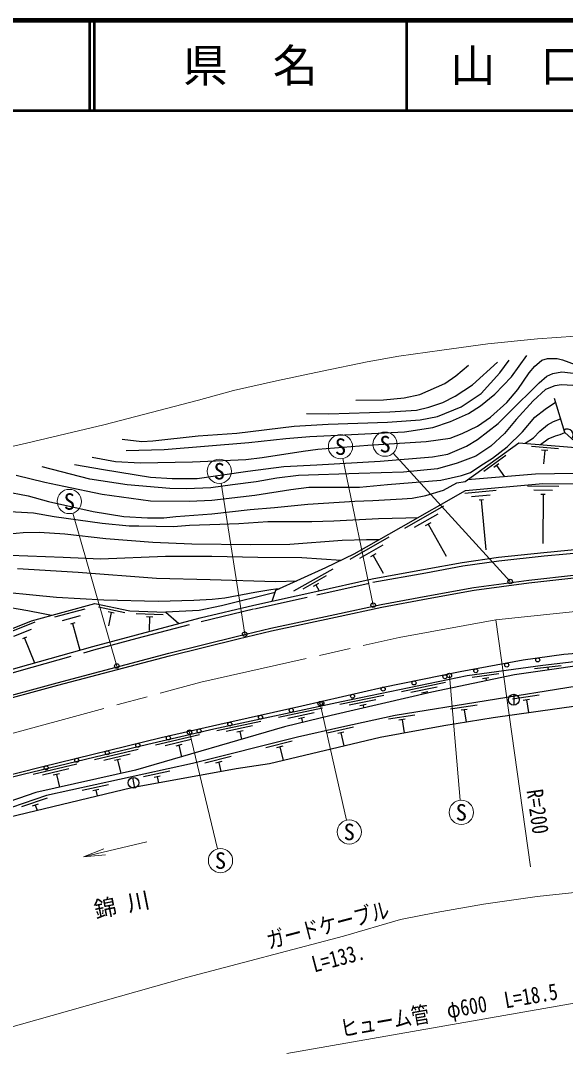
# Model space of a CAD drawing. Units: millimetres, scale not verified. Extents: x 40000 to 680000, y 20000 to 380000.
# Drawn here: x 290081 to 350672, y 265126 to 380000 of the extents above; entities that cross this region are included whole.
import ezdxf
from ezdxf.enums import TextEntityAlignment as Align

# ---------------------------------------------------------------- set-up
doc = ezdxf.new("R2010")
doc.units = ezdxf.units.MM
doc.header["$LTSCALE"] = 1000
doc.linetypes.add('CHAIN', pattern=[18.5, 12, -1.5, 3.5, -1.5])
doc.linetypes.add('DASHED', pattern=[7.5, 6, -1.5])
for name, color, linetype, lineweight in [('M-BGD', 7, 'Continuous', 25), ('M-BMK', 2, 'CHAIN', 13), ('M-BMK-HTXT', 7, 'Continuous', 13), ('M-STR-HTXT', 7, 'Continuous', 13), ('M-STR-STRC', 7, 'Continuous', 25), ('M-TTL', 2, 'Continuous', 140), ('M-TTL-LINE', 7, 'Continuous', 50)]:
    doc.layers.add(name, color=color, linetype=linetype, lineweight=lineweight)
doc.layers.add('M-TTL-TXT', color=7, linetype='Continuous')
doc.styles.add('ＭＳ ゴシック', font='')
doc.styles.get('ＭＳ ゴシック').set_extended_font_data('MS Gothic')

msp = doc.modelspace()

# ---------------------------------------------------------------- linework, layer by layer
at = {"layer": 'M-BGD'}
for p, q in [((349902, 332371), (346913, 332631)), ((348730, 332172), (348033, 332232)), ((348381, 332202), (348251, 330708)), ((344039, 331624), (341613, 329859)), ((343286, 330705), (342720, 330293)), ((343003, 330499), (343902, 329262)), ((342973, 327734), (339487, 327420)), ((349952, 328197), (346452, 328212)), ((349250, 327750), (347150, 327759)), ((342316, 327223), (340225, 327034)), ((341555, 326702), (341067, 326658)), ((341311, 326680), (341812, 321124)), ((348443, 327304), (347953, 327305)), ((348198, 327304), (348176, 321845)), ((337118, 325994), (332776, 323515)), ((336473, 325107), (333868, 323620)), ((335698, 324146), (335090, 323799)), ((335394, 323973), (337415, 320434)), ((331036, 322529), (326684, 320068)), ((330387, 321645), (327776, 320168)), ((329608, 320687), (328998, 320343)), ((329303, 320515), (330410, 318557)), ((324800, 318988), (320447, 316527)), ((324077, 318235), (321466, 316758)), ((323224, 317408), (322614, 317063)), ((322919, 317236), (323287, 316585)), ((301688, 314142), (298755, 314770)), ((297230, 314551), (293852, 313636)), ((296711, 313789), (294684, 313240)), ((300501, 314090), (299817, 314236)), ((300159, 314163), (299845, 312696)), ((305940, 313913), (302942, 314011)), ((304781, 313651), (304082, 313674)), ((304431, 313662), (304382, 312163)), ((291672, 313086), (288424, 311781)), ((296091, 312999), (295618, 312871)), ((295855, 312935), (296655, 309979)), ((291246, 312268), (289297, 311485)), ((290723, 311411), (290268, 311229)), ((290495, 311320), (291606, 308555)), ((350202, 308237), (347224, 307881)), ((348713, 308059), (348747, 307772)), ((343266, 307341), (340292, 306946)), ((342166, 306892), (341472, 306800)), ((341819, 306846), (341854, 306583)), ((337349, 306372), (332453, 305356)), ((336431, 305875), (333494, 305265)), ((330495, 304949), (325600, 303932)), ((329577, 304452), (326640, 303842)), ((335366, 305348), (334680, 305205)), ((335023, 305276), (335053, 305133)), ((347767, 304984), (344805, 304508)), ((344932, 305065), (344932, 303865)), ((346679, 304505), (345988, 304394)), ((346333, 304450), (346563, 303023)), ((323644, 303513), (318754, 302469)), ((328512, 303924), (327827, 303782)), ((328169, 303853), (328233, 303545)), ((340856, 303872), (337894, 303396)), ((339768, 303393), (339077, 303282)), ((339422, 303338), (339641, 301979)), ((322729, 303011), (319795, 302384)), ((321667, 302477), (320982, 302331)), ((321324, 302404), (321423, 301942)), ((333944, 302760), (330983, 302284)), ((332857, 302282), (332166, 302170)), ((332511, 302226), (332745, 300770)), ((316798, 302051), (311909, 301007)), ((315883, 301549), (312949, 300923)), ((314821, 301016), (314136, 300869)), ((327099, 301395), (324171, 300742)), ((309961, 300553), (305096, 299400)), ((309057, 300030), (306138, 299338)), ((314479, 300943), (314663, 300079)), ((320280, 299855), (317371, 299122)), ((326042, 300852), (325359, 300700)), ((325701, 300776), (326023, 299329)), ((303150, 298935), (298289, 297768)), ((308007, 299473), (307326, 299312)), ((307667, 299392), (307967, 298127)), ((319238, 299283), (318559, 299112)), ((318898, 299198), (319267, 297735)), ((302248, 298410), (299331, 297709)), ((301200, 297850), (300519, 297686)), ((300860, 297768), (301220, 296269)), ((313492, 298144), (310583, 297410)), ((312450, 297572), (311772, 297401)), ((296344, 297301), (291482, 296133)), ((295442, 296775), (292525, 296075)), ((306677, 296510), (303746, 295867)), ((312111, 297486), (312362, 296491)), ((294393, 296215), (293713, 296052)), ((294053, 296133), (294389, 294735)), ((302529, 295812), (302741, 294631)), ((305618, 295970), (304934, 295820)), ((305276, 295895), (305423, 295225)), ((299840, 295009), (296909, 294365)), ((298781, 294469), (298097, 294319)), ((298439, 294394), (298578, 293760)), ((293035, 293512), (290192, 292554)), ((292041, 292861), (291378, 292637)), ((291710, 292749), (291905, 292169))]:
    msp.add_line(p, q, dxfattribs=at)
for points in [[(298038, 331435), (300641, 330978), (303403, 330806), (309185, 330925), (315134, 331174), (316963, 331405), (321502, 332125), (323140, 332322), (328707, 332770), (335200, 333170), (337842, 333556), (339203, 334075), (340904, 334885), (342362, 335887), (344158, 337537), (345376, 338967), (346655, 340830), (347277, 341569), (347766, 341983), (348072, 342228), (348698, 342407), (349197, 342407), (349765, 342421), (350362, 342265), (353189, 341240)], [(301801, 332172), (306041, 332295), (315451, 333084), (319580, 333532), (322260, 333734), (326889, 333967), (332778, 334278), (335945, 334748), (337906, 335419), (339889, 336305), (341216, 337137), (342831, 338436), (344682, 340365), (346384, 342755)], [(301385, 333462), (303546, 333194), (304782, 333275), (309844, 333814), (314116, 334119), (320502, 334897), (324289, 335100), (330884, 335328), (334511, 335592), (336457, 335964), (339071, 337025), (341298, 338512), (343380, 340825), (344409, 342223)], [(321873, 336284), (324352, 336249), (331158, 336489), (334122, 336672), (335469, 337000), (337033, 337506), (338422, 338221), (340345, 339482), (343110, 342002)], [(327362, 337791), (330448, 337804), (332740, 338053), (334474, 338401), (337276, 339635), (338474, 340479), (339917, 341670)], [(296067, 330639), (299296, 330055), (304543, 329209), (306933, 329072), (309709, 329079), (315356, 329898), (319360, 330400), (323024, 330580), (330070, 331004), (335876, 331481), (337582, 331784), (339664, 332676), (340888, 333415), (343213, 335173), (345278, 337264), (346879, 338822), (347747, 339724), (348603, 340451), (349292, 340745), (350267, 340938), (351863, 340752)], [(352130, 339360), (350256, 339504), (349511, 339362), (348453, 338989), (347087, 337697), (345210, 335616), (343889, 334073), (342378, 332662), (340712, 331572), (338648, 330765), (336452, 330162), (332678, 329758), (327694, 329615), (320970, 329412), (318561, 329114), (316275, 328713), (313660, 328355), (311240, 328014), (308523, 327923), (306678, 327940), (301922, 328370), (297775, 328993), (292468, 330353)], [(352438, 332539), (350596, 334205), (349455, 337968)], [(289573, 329434), (292788, 328672), (294881, 328203), (299149, 327330), (304514, 326591), (308879, 326546), (311361, 326648), (316138, 327207), (320150, 327833), (322135, 328094), (327767, 328115), (330906, 328407), (336814, 328869), (339130, 329387), (340139, 329755), (341276, 330514), (342572, 331327), (344203, 332592), (345907, 334251), (347261, 335893), (348419, 336798), (349574, 337576)], [(346212, 332993), (347127, 333592), (347834, 334330), (348698, 335025), (349358, 335405), (350135, 335726)], [(347919, 332844), (348767, 333465), (349593, 333807), (350112, 333959), (350596, 334205)], [(318043, 315428), (318468, 316646), (324036, 319157), (327170, 320687), (332395, 323642), (339547, 327726), (348176, 328505), (353782, 328482), (369260, 330324)], [(288215, 327649), (290918, 327148), (293176, 326509), (298134, 325390), (301557, 324849), (304183, 324693), (306003, 324693), (307347, 324847), (311350, 325125), (315594, 325637), (318320, 325848), (322019, 326218), (327246, 326553), (329251, 326641), (332509, 326801), (333634, 326889), (335164, 327170), (337116, 327767), (338598, 328577), (339510, 328750), (339803, 328914)], [(288825, 325388), (291500, 325259), (293798, 324860), (299139, 324089), (302155, 323818), (303211, 323790), (307067, 323733), (308851, 323861), (312239, 323975), (314351, 324075), (317591, 324275), (322465, 324275), (324920, 324360), (329878, 324618), (332914, 324699), (334309, 324735)], [(287220, 322770), (290345, 323061), (292135, 323117), (294978, 322927), (299568, 322412), (304774, 321989), (309129, 321811), (315697, 321711), (320021, 321774), (325839, 322195), (328535, 322283), (329984, 322279)], [(232681, 293877), (247262, 296968), (257543, 299488), (268054, 301994), (280849, 305410), (289796, 308045), (298107, 310388), (302952, 311692), (310063, 313553), (316005, 314980), (322922, 316502), (329193, 317925), (335069, 318988), (339203, 319744), (343234, 320316), (348280, 320851), (353624, 321349)], [(288905, 320559), (294809, 320308), (298973, 320137), (306186, 320425), (311330, 320421), (316480, 320315), (321367, 320289), (325752, 319995)], [(252966, 295657), (267981, 299460), (278302, 302055), (294136, 306358), (306562, 309630), (314220, 311538), (317926, 312432), (325037, 313953), (330189, 315050), (335367, 316012), (340485, 316962), (346592, 317760), (351910, 318339), (357389, 318610), (369874, 319046), (380140, 319123), (390345, 318552), (400161, 317184), (401388, 316904), (402485, 317274)], [(253040, 295366), (268054, 299169), (278378, 301764), (294214, 306068), (306637, 309339), (314291, 311247), (317992, 312140), (325100, 313659), (330247, 314756), (335422, 315717), (340531, 316666), (346628, 317463), (351933, 318040), (357402, 318310), (369880, 318746), (380133, 318823), (390316, 318253), (400107, 316889), (401404, 316593), (402581, 316989)], [(289736, 319043), (296462, 318650), (305177, 317993), (311159, 317832), (318451, 317624), (320794, 317695)], [(285770, 316690), (294086, 315859), (299322, 315586), (305390, 315418), (309361, 315534), (311379, 315630), (312782, 315809), (316120, 316440), (317898, 316714), (318455, 316810), (318896, 316839)], [(318383, 316403), (312413, 314891), (309942, 314394), (306240, 314203)], [(281603, 305632), (282551, 307477), (286695, 311292), (288606, 312177), (291276, 313250), (298348, 315164), (302220, 314335), (306240, 314203), (307694, 312933)], [(287866, 314913), (290862, 314385), (292574, 314071), (293525, 313859)], [(275884, 292876), (285053, 295147), (292408, 296994), (305702, 300263), (312254, 301733), (321351, 303774), (330410, 305875), (338982, 307592), (345992, 308885), (350515, 309547), (355652, 309944), (361251, 310319), (368701, 310531), (375774, 310531), (383343, 310122), (388247, 309534), (394404, 308542), (406725, 307118)], [(275511, 292465), (290367, 296174), (304229, 299503), (311553, 301238), (325776, 304275), (339741, 307175), (348180, 308297), (357953, 309467)], [(357953, 309467), (356130, 308808), (345002, 307247), (335829, 305313), (324610, 302701), (319413, 301464), (302845, 296634), (291761, 294145), (287789, 292754), (287335, 292476), (286200, 292112), (285241, 292019), (279213, 290555), (275767, 290458), (275511, 292465)], [(352000, 305969), (331736, 302709), (325794, 301412), (320869, 300313), (309208, 297373), (292972, 293808), (287736, 292042)], [(287805, 291192), (302458, 294685), (314059, 296800), (317780, 297384), (330058, 300280), (337168, 301577), (342654, 302469), (352138, 303814), (356424, 303788)]]:
    msp.add_lwpolyline(points, dxfattribs=at)
msp.add_lwpolyline([(339803, 328914), (345497, 333055), (351370, 332545), (359881, 332503), (366243, 330910), (353742, 329667), (347349, 329555)], close=True, dxfattribs=at)
at = {"layer": 'M-BGD', "linetype": 'DASHED'}
msp.add_lwpolyline([(232764, 293486), (247351, 296578), (257637, 299099), (268152, 301607), (280958, 305025), (289907, 307660), (298213, 310003), (303055, 311306), (310161, 313165), (316094, 314590), (323010, 316112), (329273, 317533), (335141, 318594), (339267, 319349), (343283, 319919), (348320, 320453), (353624, 320947)], dxfattribs=at)
at = {"layer": 'M-BGD'}
for centre, radius in [((347602, 308893), 225), ((340709, 307681), 225), ((344150, 308316), 225), ((337272, 307020), 225), ((330408, 305643), 225), ((333840, 306332), 225), ((326999, 304853), 225), ((344932, 304465), 600), ((320178, 303280), 225), ((323589, 304062), 225), ((316763, 302514), 225), ((309933, 300982), 225), ((313348, 301748), 225), ((306517, 300215), 225), ((299716, 298559), 225), ((303115, 299395), 225), ((296318, 297724), 225), ((292919, 296888), 225), ((302635, 295221), 600)]:
    msp.add_circle(centre, radius, dxfattribs=at)
msp.add_arc((350894, 333915), 652, 319.24466, 124.77756, dxfattribs=at)
at = {"layer": 'M-BMK'}
msp.add_lwpolyline([(71903, 268637), (171200, 278514), (194138, 281026), (209677, 283062), (225934, 285854), (247178, 290144), (262659, 293593), (269042, 295354), (287743, 300332), (310140, 306431), (332169, 311386), (342935, 313360), (355536, 314645), (367005, 315060), (379596, 314876), (392597, 313689), (403919, 312087), (417667, 309364), (421754, 308250), (435468, 303983), (452678, 298043)], dxfattribs=at)
at = {"layer": 'M-BMK-HTXT'}
for q in [(304102, 288645), (299347, 287878), (299503, 287213)]:
    msp.add_line((297059, 286989), q, dxfattribs=at)
at = {"layer": 'M-STR-HTXT'}
for p, q in [((329298, 314976), (325931, 331293)), ((344532, 317619), (331528, 331891)), ((315006, 311750), (312391, 328545)), ((300778, 308213), (295875, 325214)), ((346805, 285886), (342935, 313360)), ((337771, 307150), (338983, 293275)), ((323405, 304022), (326337, 291074)), ((308870, 300847), (311994, 287879))]:
    msp.add_line(p, q, dxfattribs=at)
for points in [[(279596, 330556), (290085, 332838), (299348, 335023), (309867, 337799), (313759, 338876), (318523, 339921), (323627, 341006), (328636, 342048), (332138, 342664), (336930, 343364), (342053, 344036), (347591, 344606), (353929, 345052)], [(319697, 265126), (356312, 271516), (355094, 300822)], [(282536, 266226), (308539, 273564), (325991, 278149), (332332, 280020), (336304, 280808), (341558, 281730), (347524, 282564), (351346, 282990), (356568, 283534), (361800, 283795), (369105, 283955), (376344, 283913), (382370, 283477), (386424, 283101), (391613, 282502), (397651, 281614), (401038, 280951)]]:
    msp.add_lwpolyline(points, dxfattribs=at)
for centre in [(325658, 332615), (330619, 332889), (312183, 329879), (295501, 326512), (339101, 291930), (326635, 289757), (312310, 286567)]:
    msp.add_circle(centre, 1350, dxfattribs=at)
at = {"layer": 'M-STR-STRC'}
for centre in [(344532, 317619), (329298, 314976), (315006, 311750), (300778, 308213), (337771, 307150), (323405, 304022), (308870, 300847)]:
    msp.add_circle(centre, 250, dxfattribs=at)
at = {"layer": 'M-TTL'}
msp.add_line((680000, 380000), (40000, 380000), dxfattribs=at)
at = {"layer": 'M-TTL-LINE'}
for p, q in [((297750, 380000), (297750, 370000)), ((298250, 380000), (298250, 370000)), ((333000, 380000), (333000, 370000)), ((40000, 370000), (680000, 370000))]:
    msp.add_line(p, q, dxfattribs=at)

# ---------------------------------------------------------------- texts
at = {"layer": 'M-BMK-HTXT', "style": 'ＭＳ ゴシック'}
msp.add_text('錦 川', height=1833, rotation=11.14, dxfattribs=at).set_placement((301320, 281665), align=Align.MIDDLE_CENTER)
at = {"layer": 'M-STR-HTXT', "style": 'ＭＳ ゴシック'}
for p in [(325658, 332615), (330619, 332889), (312183, 329879), (295501, 326512), (339101, 291930), (326635, 289757), (312310, 286567)]:
    msp.add_text('S', height=1833, dxfattribs=at).set_placement(p, align=Align.MIDDLE_CENTER)
at = {"layer": 'M-STR-HTXT', "style": 'ＭＳ ゴシック', "width": 0.8}
for s, rotation, p in [('R=200', 278.018, (346159, 291817)), ('ガードケーブル', 14.72, (324612, 277980)), ('L=133.', 14.72, (325780, 274346)), ('ヒューム管\u3000φ600  L=18.5', 9.9, (337972, 268506))]:
    msp.add_text(s, height=1833, rotation=rotation, dxfattribs=at).set_placement(p, align=Align.BOTTOM_CENTER)
at = {"layer": 'M-TTL-TXT', "style": 'ＭＳ ゴシック'}
for s, p in [('県\u3000名', (315625, 375000)), ('山\u3000口\u3000県', (350375, 375000))]:
    msp.add_text(s, height=3666, dxfattribs=at).set_placement(p, align=Align.MIDDLE_CENTER)

doc.saveas('drawing.dxf')
